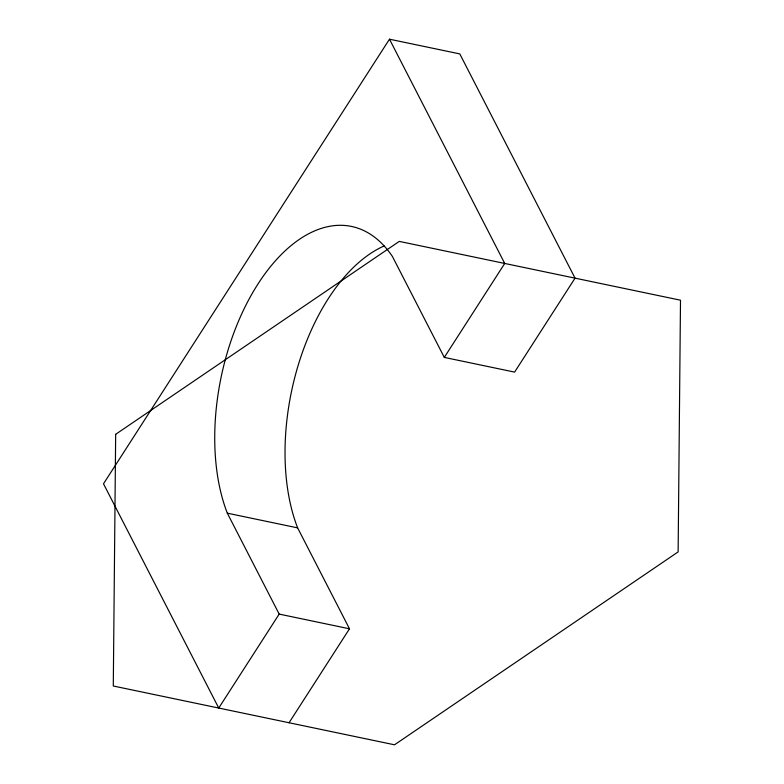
<?xml version="1.0" encoding="UTF-8"?>
<svg xmlns="http://www.w3.org/2000/svg" width="784" height="784" viewBox="0 0 784 784"><rect width="100%" height="100%" fill="white"/><g stroke="black" fill="none" stroke-linecap="round" stroke-linejoin="round"><path stroke-width="1.18" d="M389.481 39.2L103.498 483.797L218.746 708.05L279.182 614.097L227.321 513.177A173.901 96.824 -78.2 0 1 258.014 283.926A173.901 96.824 -78.2 0 1 392.431 256.495L444.303 357.406L514.608 372.106L575.044 278.153L459.787 53.9L389.481 39.2L504.729 263.453L444.303 357.406M289.061 722.75L349.488 628.797L297.626 527.877A173.901 96.824 -78.2 0 1 384.14 245.951M227.321 513.177L297.626 527.877M279.182 614.097L349.488 628.797M115.669 434.307L113.288 686L394.519 744.8L678.131 551.907L680.502 300.203L399.272 241.403L115.669 434.307"/></g></svg>
